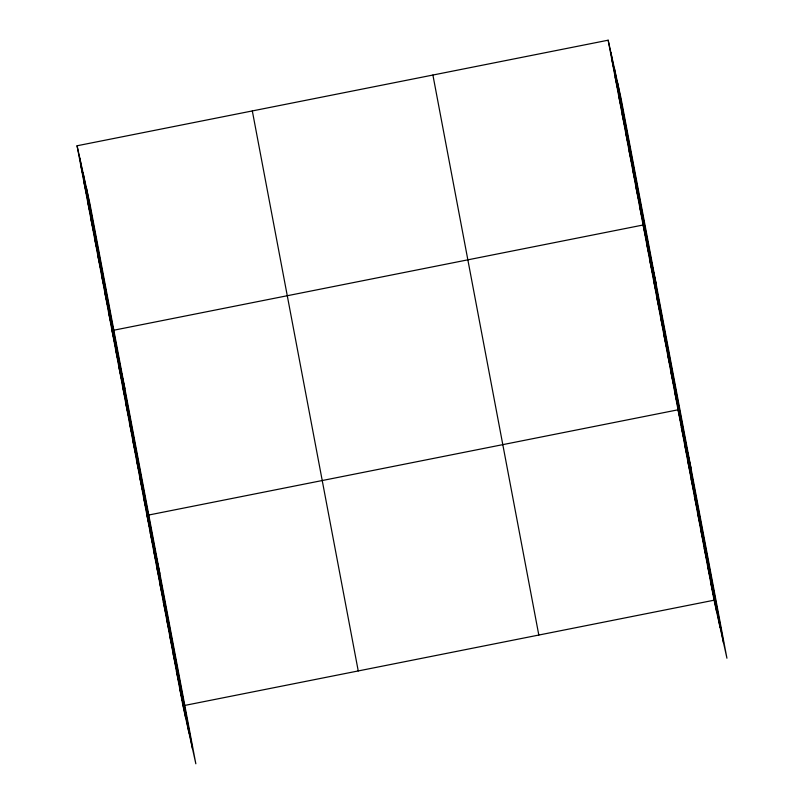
<?xml version="1.0" encoding="UTF-8"?>
<svg xmlns="http://www.w3.org/2000/svg" width="804" height="804" viewBox="0 0 804 804"><rect width="100%" height="100%" fill="white"/><g stroke="black" fill="none" stroke-linecap="round" stroke-linejoin="round"><path stroke-width="1.21" d="M77.063 145.775L89.927 203.794L195.844 763.8L182.98 705.781L77.063 145.775L608.156 40.2L621.02 98.219L726.937 658.225L714.073 600.206L608.156 40.2M148.187 515.133L678.063 409.799L690.927 467.827M182.98 705.781L714.073 600.206M611.653 58.682L614.356 70.873M615.15 77.164L617.854 89.355M618.648 95.636L621.351 107.836M622.135 114.118L624.839 126.318M625.633 132.6L628.336 144.8M629.13 151.082L631.833 163.272M632.627 169.564L635.331 181.754M636.115 188.035L638.818 200.236M639.612 206.517L642.316 218.718M655.974 283.018L643.11 224.999L112.017 330.575L124.881 388.603M646.607 243.481L649.31 255.672M650.104 261.963L652.808 274.154M653.592 280.445L656.295 292.636M657.089 298.917L659.793 311.118M660.586 317.399L663.29 329.6M664.084 335.881L666.787 348.072M667.571 354.363L670.275 366.554M671.069 372.845L673.772 385.036M674.566 391.317L677.269 403.518M681.33 427.115L684.033 439.306M684.606 444.421L687.309 456.612M687.882 461.727L690.586 473.928M691.159 479.033L693.862 491.234M694.425 496.349L697.128 508.54M697.701 513.655L700.405 525.856M700.977 530.962L703.681 543.162M704.254 548.278L706.957 560.468M707.52 565.584L710.223 577.774M710.796 582.89L713.5 595.091M80.561 164.257L83.264 176.448M84.058 182.739L86.762 194.93M87.556 201.221L90.259 213.412M91.043 219.693L93.746 231.894M94.54 238.175L97.244 250.376M98.038 256.657L100.741 268.848M101.535 275.139L104.239 287.329M105.033 293.621L107.736 305.811M108.52 312.093L111.223 324.293M115.515 349.057L118.218 361.257M119.012 367.539L121.716 379.729M122.499 386.02L125.203 398.211M125.997 404.492L128.7 416.693M129.494 422.974L132.198 435.175M132.992 441.456L135.695 453.657M136.479 459.938L139.182 472.129M139.976 478.42L142.68 490.611M143.474 496.902L146.177 509.093M146.971 515.374L159.835 573.403M150.237 532.69L152.941 544.881M153.514 549.996L156.217 562.187M156.79 567.302L159.493 579.503M160.066 584.619L162.77 596.809M163.333 601.925L166.036 614.115M166.609 619.231L169.312 631.431M169.885 636.537L172.589 648.738M173.161 653.853L175.865 666.044M176.428 671.159L179.131 683.36M179.704 688.465L182.407 700.666M617.673 83.103L723.58 643.099M614.216 67.516L720.123 627.522M610.859 52.391L716.776 612.397M432.904 75.043L538.811 635.039M252.325 110.932L358.242 670.938M86.581 188.679L192.488 748.675M83.124 173.091L189.03 733.097M79.767 157.976L185.684 717.972"/></g></svg>
